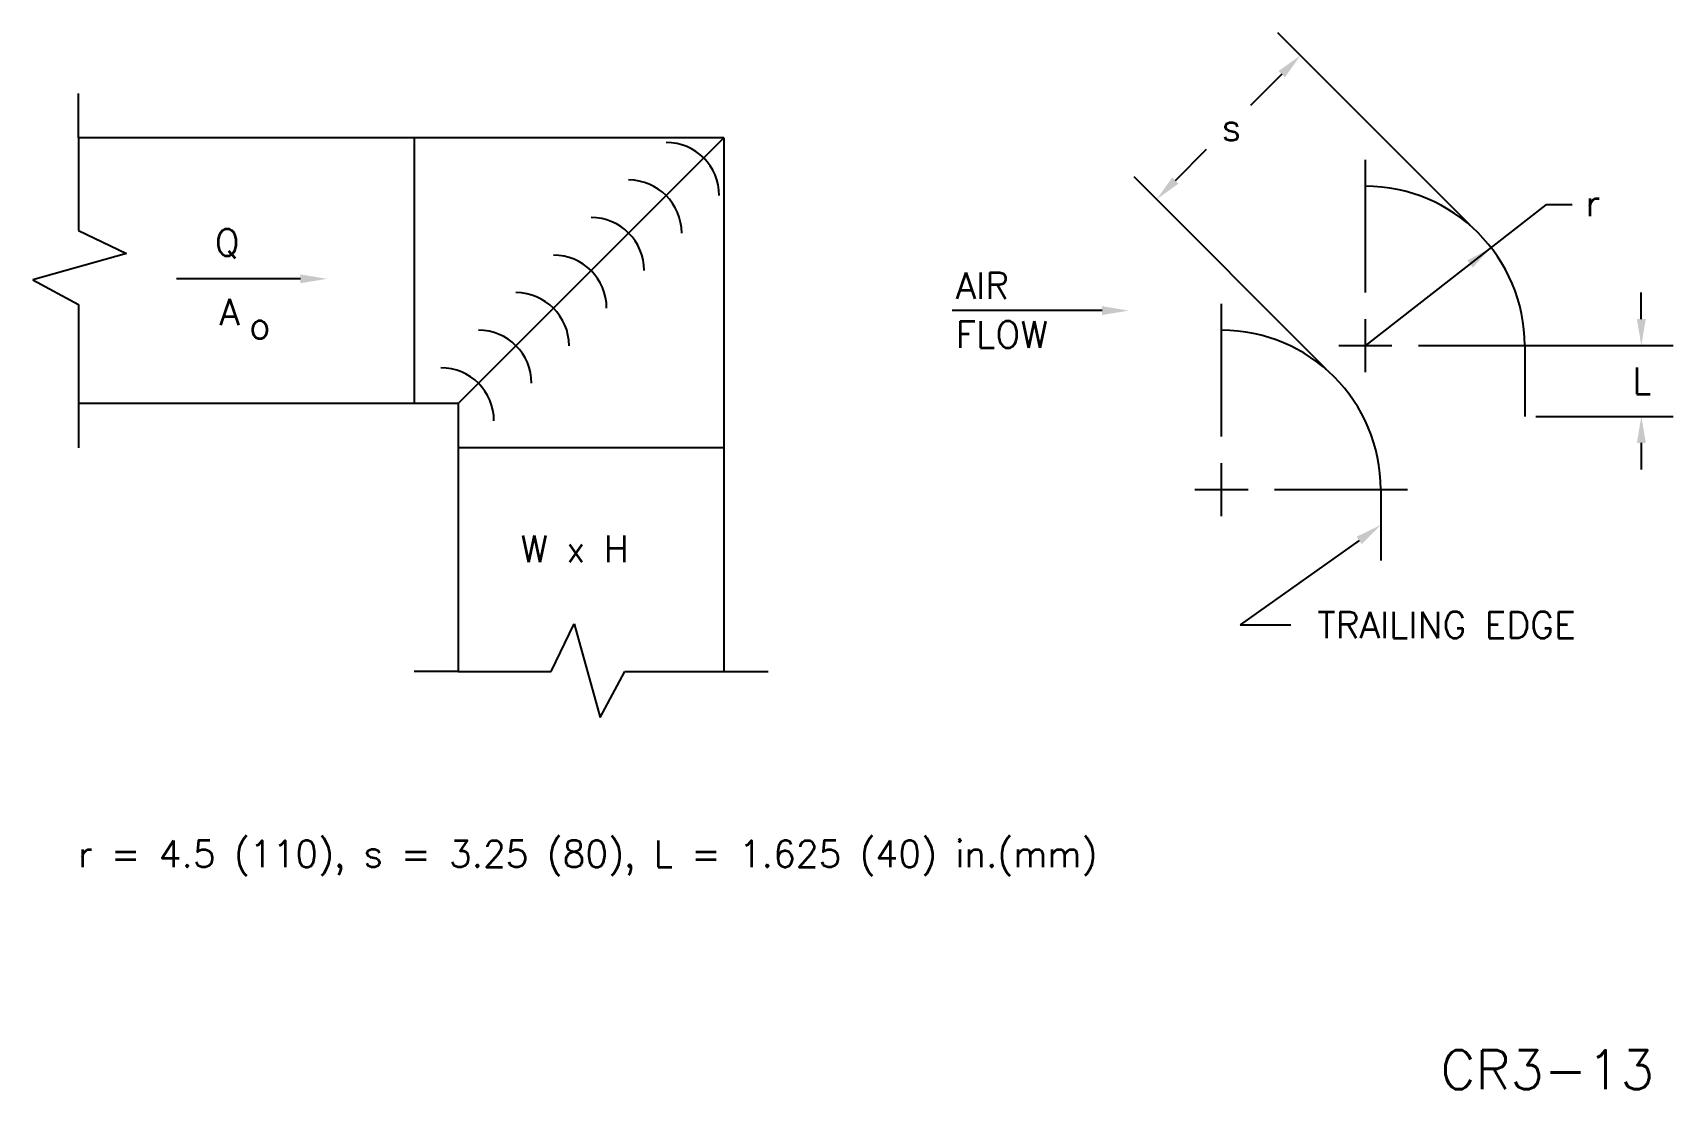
# Model space of a CAD drawing. Extents: x 0.97 to 10.24, y 1.02 to 6.98.
import ezdxf

# ---------------------------------------------------------------- set-up
doc = ezdxf.new("R2010")
doc.units = 0
doc.header["$LTSCALE"] = 0.5
doc.header["$MEASUREMENT"] = 0
doc.layers.get('0').update_dxf_attribs({"linetype": 'CONTINUOUS'})
doc.layers.add('NUMBER', color=7, linetype='CONTINUOUS')
doc.styles.add('ROMANS', font='romans')

msp = doc.modelspace()

# ---------------------------------------------------------------- linework, layer by layer
for p, q in [((9.0953, 5.8971), (8.009, 6.9833)), ((8.0302, 6.7499), (7.8536, 6.5733)), ((1.2322, 6.3899), (1.2322, 6.6399)), ((1.2322, 6.3899), (1.2322, 5.8661)), ((3.1277, 6.3899), (1.2322, 6.3899)), ((4.8777, 6.3899), (3.1277, 6.3899)), ((3.1277, 6.3899), (3.1277, 4.8899)), ((3.3777, 4.8899), (4.8777, 6.3899)), ((4.8777, 6.3899), (4.8777, 4.6399)), ((7.4292, 6.1489), (7.6058, 6.3255)), ((8.503, 5.5165), (8.503, 6.2665)), ((8.2821, 5.0839), (7.1959, 6.1701)), ((9.5218, 6.0108), (8.503, 5.2165)), ((9.6718, 6.0108), (9.5218, 6.0108)), ((2.4858, 5.5936), (1.7854, 5.5936)), ((10.062, 5.3665), (10.062, 5.5165)), ((1.2322, 5.4488), (1.2322, 4.8899)), ((7.0149, 5.4141), (6.1672, 5.4141)), ((7.6899, 4.7033), (7.6899, 5.4533)), ((8.503, 5.0665), (8.503, 5.3665)), ((8.353, 5.2165), (8.653, 5.2165)), ((8.803, 5.2165), (9.553, 5.2165)), ((9.403, 5.2165), (9.403, 4.8165)), ((9.4655, 5.2165), (10.242, 5.2165)), ((3.1277, 4.8899), (1.2322, 4.8899)), ((1.2322, 4.8899), (1.2322, 4.6399)), ((3.3777, 4.8899), (3.1277, 4.8899)), ((3.3777, 4.8899), (3.3777, 4.6399)), ((9.4655, 4.8165), (10.242, 4.8165)), ((4.8777, 4.6399), (3.3777, 4.6399)), ((3.3777, 4.6399), (3.3777, 3.6216)), ((4.8777, 4.6399), (4.8777, 3.6216)), ((10.062, 4.6665), (10.062, 4.5165)), ((7.6899, 4.2533), (7.6899, 4.5533)), ((7.5399, 4.4033), (7.8399, 4.4033)), ((7.9899, 4.4033), (8.7399, 4.4033)), ((8.5899, 4.4033), (8.5899, 4.0033)), ((8.4676, 4.1164), (7.7954, 3.6384)), ((3.3777, 3.6216), (3.3777, 3.3753)), ((4.8777, 3.6216), (4.8777, 3.3774)), ((7.7954, 3.6384), (8.0814, 3.6384)), ((3.3777, 3.3753), (3.1277, 3.3753)), ((3.3777, 3.3753), (3.9016, 3.3753)), ((4.3189, 3.3753), (4.8777, 3.3753)), ((4.8777, 3.3753), (5.1277, 3.3753))]:
    msp.add_line(p, q)
for centre, radius in [((4.552, 6.0642), 0.3), ((4.3398, 5.8521), 0.3), ((8.503, 5.2165), 0.9), ((4.1277, 5.6399), 0.3), ((3.9156, 5.4278), 0.3), ((3.7034, 5.2157), 0.3), ((3.4913, 5.0036), 0.3), ((7.6899, 4.4033), 0.9), ((3.2792, 4.7914), 0.3)]:
    msp.add_arc(centre, radius, 0, 90)
for points in [[(8.0479, 6.7323), (8.0126, 6.7676), (8.1363, 6.856)], [(7.4469, 6.1312), (7.4115, 6.1666), (7.3231, 6.0428)], [(9.0791, 5.6974), (9.1099, 5.6579), (9.2128, 5.7699)], [(2.4858, 5.6186), (2.4858, 5.5686), (2.6358, 5.5936)], [(7.0149, 5.4391), (7.0149, 5.3891), (7.1649, 5.4141)], [(10.087, 5.3665), (10.037, 5.3665), (10.062, 5.2165)], [(10.087, 4.6665), (10.037, 4.6665), (10.062, 4.8165)], [(8.4531, 4.1368), (8.4821, 4.096), (8.5899, 4.2033)]]:
    msp.add_solid(points)
at = {"layer": 'NUMBER', "color": 7}
for p, q in [((1.2322, 5.8661), (1.5024, 5.7363)), ((1.5024, 5.7363), (0.9734, 5.5879)), ((0.9734, 5.5879), (1.2322, 5.4488)), ((3.9016, 3.3753), (4.0314, 3.6454)), ((4.0314, 3.6454), (4.1798, 3.1164)), ((4.1798, 3.1164), (4.3189, 3.3753))]:
    msp.add_line(p, q, dxfattribs=at)

# ---------------------------------------------------------------- texts
at = {"style": 'ROMANS'}
for s, p in [('s', (7.6904, 6.3744)), ('r', (9.7457, 5.9472)), ('Q', (2.0011, 5.724)), ('AIR', (6.1871, 5.4803)), ('A', (2.0269, 5.3315)), ('o', (2.1953, 5.2557)), ('FLOW', (6.1871, 5.2047)), ('L', (10.01, 4.9421)), ('W x H', (3.729, 3.9934)), ('TRAILING EDGE', (8.2314, 3.5634)), ('r = 4.5 (110), s = 3.25 (80), L = 1.625 (40) in.(mm)', (1.2285, 2.2705))]:
    msp.add_text(s, height=0.15, dxfattribs=at).set_placement(p)
at = {"layer": 'NUMBER', "style": 'ROMANS'}
msp.add_text('CR3-13', height=0.22, dxfattribs=at).set_placement((8.9269, 1.0163))

doc.saveas('drawing.dxf')
